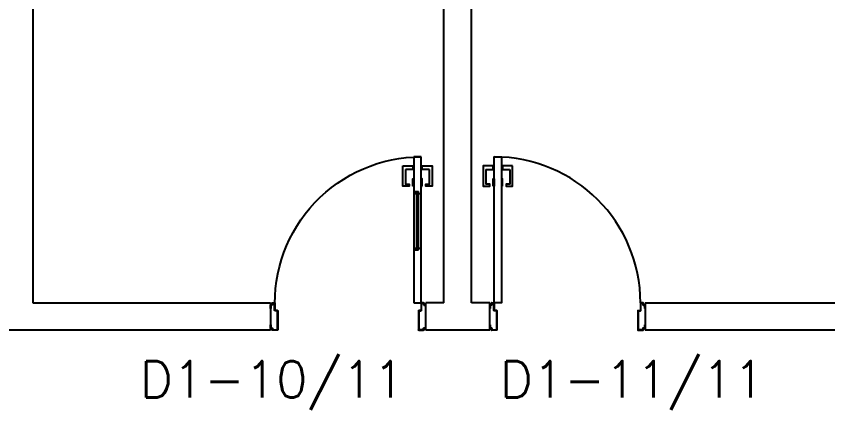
# Model space of a CAD drawing. Header units: millimetres. Extents: x 1887 to 2405, y 1100 to 1335.
# Drawn here: x 2138.969 to 2143.41, y 1177.013 to 1179.169 of the extents above; entities that cross this region are included whole.
import ezdxf

# ---------------------------------------------------------------- set-up
doc = ezdxf.new("R2010")
doc.units = ezdxf.units.MM
for name, color, linetype in [('AR-ALV', 2, 'Continuous'), ('AR-PORTA', 1, 'Continuous'), ('ENDEREÇO', 2, 'Continuous'), ('maçaneta', 1, 'Continuous'), ('mov', 1, 'Continuous'), ('PM-PERFIL U-C', 2, 'Continuous'), ('PM-VIDRO', 1, 'Continuous'), ('pm1', 2, 'Continuous'), ('pm2', 2, 'Continuous')]:
    doc.layers.add(name, color=color, linetype=linetype)
doc.styles.add('UNB1-100', font='simplex.shx', dxfattribs={"height": 0.2})

# ---------------------------------------------------------------- blocks, each defined once
blk = doc.blocks.new('PM3')
at = {"layer": 'maçaneta'}
for points in [[(0.02, 0.825), (-0.035, 0.825), (-0.035, 0.715), (0, 0.715), (0, 0.725), (-0.02, 0.725), (-0.02, 0.8035, -0.414214), (-0.0185, 0.805), (0.02, 0.805)], [(0.125, 0.825), (0.07, 0.825), (0.07, 0.805), (0.1085, 0.805, -0.414214), (0.11, 0.8035), (0.11, 0.725), (0.09, 0.725), (0.09, 0.715), (0.125, 0.715)]]:
    blk.add_lwpolyline(points, format="xyb", close=True, dxfattribs=at)
for points in [[(0.02, 0.715), (0.02, 0.755), (0.025, 0.755), (0.025, 0.715)], [(0.07, 0.715), (0.07, 0.755), (0.065, 0.755), (0.065, 0.715)]]:
    blk.add_lwpolyline(points, close=True, dxfattribs=at)
at = {"layer": 'mov'}
blk.add_arc((0.025, 0.075), 0.8, 0, 90, dxfattribs=at)
at = {"layer": 'PM-PERFIL U-C'}
for p, q in [((0, 0.045), (0, 0.0635)), ((0.002, 0.045), (0, 0.045)), ((0.0015, 0.065), (0.01, 0.065)), ((0.002, 0.063), (0.002, 0.045)), ((0.0105, 0.063), (0.002, 0.063)), ((0.01, 0.065), (0.01, 0.0735)), ((0.0115, 0.075), (0.0235, 0.075)), ((0.012, 0.073), (0.012, 0.0645)), ((0.023, 0.073), (0.012, 0.073)), ((0.023, 0.0335), (0.023, 0.073)), ((0.025, 0.0735), (0.025, 0.034)), ((0.825, 0.0735), (0.825, 0.034)), ((0.8385, 0.075), (0.8265, 0.075)), ((0.827, 0.073), (0.838, 0.073)), ((0.827, 0.0335), (0.827, 0.073)), ((0.838, 0.073), (0.838, 0.0645)), ((0.8395, 0.063), (0.848, 0.063)), ((0.84, 0.065), (0.84, 0.0735)), ((0.8485, 0.065), (0.84, 0.065)), ((0.848, 0.063), (0.848, 0.045)), ((0.848, 0.045), (0.85, 0.045)), ((0.85, 0.045), (0.85, 0.0635)), ((0.038, 0.032), (0.0245, 0.032)), ((0.0385, 0.034), (0.025, 0.034)), ((0.038, 0.032), (0.038, -0.073)), ((0.04, 0.0325), (0.04, -0.0735)), ((0.81, 0.0325), (0.81, -0.0735)), ((0.8115, 0.034), (0.825, 0.034)), ((0.812, 0.032), (0.8255, 0.032)), ((0.812, 0.032), (0.812, -0.073)), ((0, -0.045), (0.002, -0.045)), ((0, -0.0635), (0, -0.045)), ((0.01, -0.065), (0.0015, -0.065)), ((0.002, -0.045), (0.002, -0.063)), ((0.002, -0.063), (0.0105, -0.063)), ((0.01, -0.0735), (0.01, -0.065)), ((0.0385, -0.075), (0.0115, -0.075)), ((0.012, -0.0645), (0.012, -0.073)), ((0.012, -0.073), (0.038, -0.073)), ((0.8115, -0.075), (0.8385, -0.075)), ((0.838, -0.073), (0.812, -0.073)), ((0.838, -0.0645), (0.838, -0.073)), ((0.848, -0.063), (0.8395, -0.063)), ((0.84, -0.0735), (0.84, -0.065)), ((0.84, -0.065), (0.8485, -0.065)), ((0.85, -0.045), (0.848, -0.045)), ((0.848, -0.045), (0.848, -0.063)), ((0.85, -0.0635), (0.85, -0.045))]:
    blk.add_line(p, q, dxfattribs=at)
for centre, start, end in [((0.0015, 0.0635), 90, 180), ((0.0115, 0.0735), 90, 180), ((0.0105, 0.0645), 270, 0), ((0.0235, 0.0735), 360, 90), ((0.8265, 0.0735), 90, 180), ((0.8395, 0.0645), 180, 270), ((0.8385, 0.0735), 0, 90), ((0.8485, 0.0635), 0, 90), ((0.0245, 0.0335), 180, 270), ((0.0385, 0.0325), 0, 90), ((0.8115, 0.0325), 90, 180), ((0.8255, 0.0335), 270, 0), ((0.0015, -0.0635), 180, 270), ((0.0115, -0.0735), 180, 270), ((0.0105, -0.0645), 0, 90), ((0.0385, -0.0735), 269.9386, 0), ((0.8115, -0.0735), 180, 270.0614), ((0.8395, -0.0645), 90, 180), ((0.8385, -0.0735), 270, 0), ((0.8485, -0.0635), 270, 0)]:
    blk.add_arc(centre, 0.0015, start, end, dxfattribs=at)
at = {"layer": 'pm1'}
blk.add_lwpolyline([(0.065, 0.875), (0.065, 0.075), (0.025, 0.075), (0.025, 0.875)], close=True, dxfattribs=at)
blk = doc.blocks.new('PM3V')
at = {"layer": 'maçaneta'}
for points in [[(0.02, 0.9), (-0.035, 0.9), (-0.035, 0.79), (0, 0.79), (0, 0.8), (-0.02, 0.8), (-0.02, 0.8785, -0.414214), (-0.0185, 0.88), (0.02, 0.88)], [(0.125, 0.9), (0.07, 0.9), (0.07, 0.88), (0.1085, 0.88, -0.414214), (0.11, 0.8785), (0.11, 0.8), (0.09, 0.8), (0.09, 0.79), (0.125, 0.79)]]:
    blk.add_lwpolyline(points, format="xyb", close=True, dxfattribs=at)
for points in [[(0.02, 0.79), (0.02, 0.83), (0.025, 0.83), (0.025, 0.79)], [(0.07, 0.79), (0.07, 0.83), (0.065, 0.83), (0.065, 0.79)]]:
    blk.add_lwpolyline(points, close=True, dxfattribs=at)
at = {"layer": 'mov'}
blk.add_arc((0.025, 0.15), 0.8, 356.8472, 90, dxfattribs=at)
at = {"layer": 'PM-PERFIL U-C'}
for p, q in [((0, 0.12), (0, 0.1385)), ((0.0015, 0.14), (0.01, 0.14)), ((0.002, 0.138), (0.002, 0.12)), ((0.0105, 0.138), (0.002, 0.138)), ((0.01, 0.14), (0.01, 0.1485)), ((0.0115, 0.15), (0.0235, 0.15)), ((0.012, 0.148), (0.012, 0.1395)), ((0.023, 0.148), (0.012, 0.148)), ((0.023, 0.1085), (0.023, 0.148)), ((0.025, 0.1485), (0.025, 0.109)), ((0.825, 0.1485), (0.825, 0.109)), ((0.8385, 0.15), (0.8265, 0.15)), ((0.827, 0.148), (0.838, 0.148)), ((0.827, 0.1085), (0.827, 0.148)), ((0.838, 0.148), (0.838, 0.1395)), ((0.8395, 0.138), (0.848, 0.138)), ((0.84, 0.14), (0.84, 0.1485)), ((0.8485, 0.14), (0.84, 0.14)), ((0.848, 0.138), (0.848, 0.12)), ((0.85, 0.12), (0.85, 0.1385)), ((0.002, 0.12), (0, 0.12)), ((0.038, 0.107), (0.0245, 0.107)), ((0.0385, 0.109), (0.025, 0.109)), ((0.038, 0.107), (0.038, 0.002)), ((0.04, 0.1075), (0.04, 0.0015)), ((0.81, 0.1075), (0.81, 0.0015)), ((0.8115, 0.109), (0.825, 0.109)), ((0.812, 0.107), (0.8255, 0.107)), ((0.812, 0.107), (0.812, 0.002)), ((0.848, 0.12), (0.85, 0.12)), ((0, 0.03), (0.002, 0.03)), ((0, 0.0115), (0, 0.03)), ((0.01, 0.01), (0.0015, 0.01)), ((0.002, 0.03), (0.002, 0.012)), ((0.002, 0.012), (0.0105, 0.012)), ((0.01, 0.0015), (0.01, 0.01)), ((0.0385, 0), (0.0115, 0)), ((0.012, 0.0105), (0.012, 0.002)), ((0.012, 0.002), (0.038, 0.002)), ((0.8115, 0), (0.8385, 0)), ((0.838, 0.002), (0.812, 0.002)), ((0.838, 0.0105), (0.838, 0.002)), ((0.848, 0.012), (0.8395, 0.012)), ((0.84, 0.0015), (0.84, 0.01)), ((0.84, 0.01), (0.8485, 0.01)), ((0.85, 0.03), (0.848, 0.03)), ((0.848, 0.03), (0.848, 0.012)), ((0.85, 0.0115), (0.85, 0.03))]:
    blk.add_line(p, q, dxfattribs=at)
for centre, start, end in [((0.0015, 0.1385), 90, 180), ((0.0115, 0.1485), 90, 180), ((0.0105, 0.1395), 270, 0), ((0.0235, 0.1485), 360, 90), ((0.8265, 0.1485), 90, 180), ((0.8395, 0.1395), 180, 270), ((0.8385, 0.1485), 0, 90), ((0.8485, 0.1385), 0, 90), ((0.0245, 0.1085), 180, 270), ((0.0385, 0.1075), 0, 90), ((0.8115, 0.1075), 90, 180), ((0.8255, 0.1085), 270, 0), ((0.0015, 0.0115), 180, 270), ((0.0115, 0.0015), 180, 270), ((0.0105, 0.0105), 0, 90), ((0.0385, 0.0015), 269.9386, 0), ((0.8115, 0.0015), 180, 270.0614), ((0.8395, 0.0105), 90, 180), ((0.8385, 0.0015), 270, 0), ((0.8485, 0.0115), 270, 0)]:
    blk.add_arc(centre, 0.0015, start, end, dxfattribs=at)
at = {"layer": 'PM-VIDRO'}
for p, q in [((0.04, 0.45), (0.04, 0.75)), ((0.05, 0.75), (0.05, 0.45))]:
    blk.add_line(p, q, dxfattribs=at)
at = {"layer": 'pm1'}
for p, q in [((0.025, 0.95), (0.065, 0.95)), ((0.025, 0.75), (0.025, 0.95)), ((0.065, 0.95), (0.065, 0.76)), ((0.065, 0.76), (0.04, 0.76)), ((0.04, 0.75), (0.04, 0.76)), ((0.05, 0.76), (0.05, 0.75)), ((0.065, 0.76), (0.065, 0.75)), ((0.04, 0.75), (0.025, 0.75)), ((0.065, 0.75), (0.05, 0.75)), ((0.025, 0.15), (0.025, 0.45)), ((0.04, 0.45), (0.025, 0.45)), ((0.04, 0.44), (0.04, 0.45)), ((0.065, 0.45), (0.05, 0.45)), ((0.05, 0.45), (0.05, 0.44)), ((0.065, 0.45), (0.065, 0.44)), ((0.065, 0.44), (0.04, 0.44)), ((0.065, 0.44), (0.065, 0.15)), ((0.065, 0.15), (0.025, 0.15))]:
    blk.add_line(p, q, dxfattribs=at)
at = {"layer": 'pm2'}
for p, q in [((0.025, 0.45), (0.025, 0.75)), ((0.065, 0.75), (0.065, 0.45)), ((0.025, 0.15), (0.025, 0.109)), ((0.025, 0.109), (0.035, 0.109)), ((0.8252, 0.109), (0.8152, 0.109)), ((0.8152, 0), (0.8402, 0)), ((0.8402, 0.01), (0.8502, 0.01)), ((0.8402, 0), (0.8402, 0.01))]:
    blk.add_line(p, q, dxfattribs=at)

msp = doc.modelspace()

# ---------------------------------------------------------------- linework, layer by layer
at = {"layer": 'AR-ALV'}
for p, q in [((2139.0597, 1181.0485), (2139.0597, 1177.5985)), ((2141.3097, 1177.5985), (2141.3097, 1181.0485)), ((2141.4597, 1177.5985), (2141.4597, 1181.0485)), ((2139.0597, 1177.5985), (2140.3597, 1177.5985)), ((2140.3597, 1177.5985), (2140.3597, 1177.4485)), ((2141.2097, 1177.4485), (2141.2097, 1177.5985)), ((2141.3097, 1177.5985), (2141.2097, 1177.5985)), ((2141.5597, 1177.5985), (2141.4597, 1177.5985)), ((2141.5597, 1177.4485), (2141.5597, 1177.5985)), ((2142.4097, 1177.5985), (2144.3097, 1177.5985)), ((2142.4097, 1177.5985), (2142.4097, 1177.4485)), ((2140.3597, 1177.4485), (2135.9097, 1177.4485)), ((2141.5597, 1177.4485), (2141.2097, 1177.4485)), ((2144.5597, 1177.4485), (2142.4097, 1177.4485))]:
    msp.add_line(p, q, dxfattribs=at)

# ---------------------------------------------------------------- block references
at = {"layer": 'AR-PORTA', "xscale": -1}
msp.add_blockref('PM3V', (2141.2097, 1177.4485), dxfattribs=at)
at = {"layer": 'AR-PORTA'}
msp.add_blockref('PM3', (2141.5597, 1177.5235), dxfattribs=at)

# ---------------------------------------------------------------- texts
at = {"layer": 'ENDEREÇO', "style": 'UNB1-100'}
for s, p in [('D1-10/11', (2139.6456, 1177.0795)), ('D1-11/11', (2141.6162, 1177.0795))]:
    msp.add_text(s, height=0.2, dxfattribs=at).set_placement(p)

doc.saveas('drawing.dxf')
